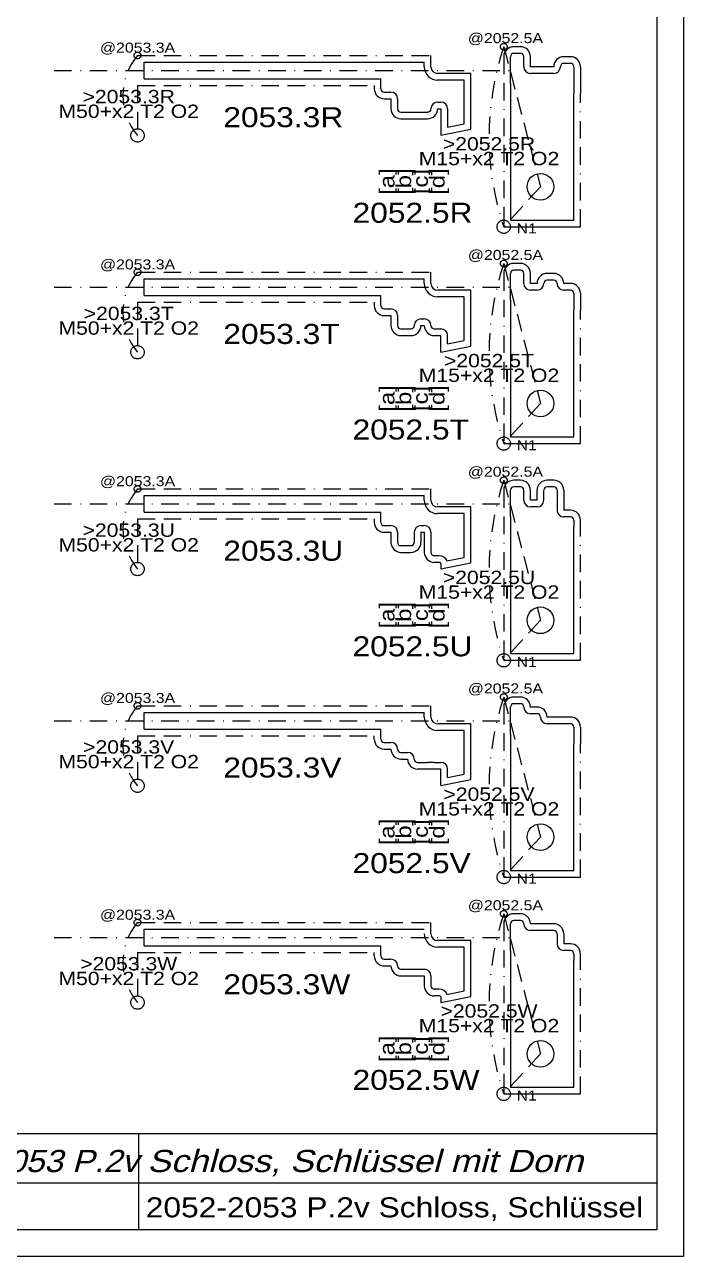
# Model space of a CAD drawing. Extents: x 1 to 209, y 1 to 296.
# Drawn here: x 110.2 to 209, y 1 to 185.7 of the extents above; entities that cross this region are included whole.
import ezdxf
from ezdxf.enums import TextEntityAlignment as Align

# ---------------------------------------------------------------- set-up
doc = ezdxf.new("R2010")
doc.units = 0
doc.header["$LTSCALE"] = 5.25
for name, pattern in [('BORDER', [1.75, 0.5, -0.25, 0.5, -0.25, 0, -0.25]), ('DASHDOT', [1, 0.5, -0.25, 0, -0.25]), ('DASHED', [0.75, 0.5, -0.25]), ('PHANTOM', [2.5, 1.25, -0.25, 0.25, -0.25, 0.25, -0.25])]:
    doc.linetypes.add(name, pattern=pattern)
for name, color, linetype, lineweight in [('2052_5_6 BESATZUNG', 8, 'CONTINUOUS', 18), ('2052_5R', 30, 'CONTINUOUS', 13), ('2052_5T', 30, 'CONTINUOUS', 13), ('2052_5U', 30, 'CONTINUOUS', 13), ('2052_5V', 30, 'CONTINUOUS', 13), ('2052_5W', 30, 'CONTINUOUS', 13), ('2052___ SCHLOSS MIT DORN', 230, 'CONTINUOUS', 13), ('2053_1-4 SCHLÜSSEL', 190, 'CONTINUOUS', 18), ('2053_3R', 30, 'CONTINUOUS', 13), ('2053_3T', 30, 'CONTINUOUS', 13), ('2053_3U', 30, 'CONTINUOUS', 13), ('2053_3V', 30, 'CONTINUOUS', 13), ('2053_3W', 30, 'CONTINUOUS', 13), ('2053___ SCHLÜSSEL MIT DORN', 230, 'CONTINUOUS', 13), ('BESCHRIFTUNG', 7, 'CONTINUOUS', 25), ('BESCHRIFTUNG0', 7, 'CONTINUOUS', 25), ('MITTELLINIEN', 5, 'DASHDOT', 13), ('STANDARD', 7, 'CONTINUOUS', 0)]:
    doc.layers.add(name, color=color, linetype=linetype, lineweight=lineweight)
doc.styles.add('Arial', font='arial.ttf')

msp = doc.modelspace()

# ---------------------------------------------------------------- linework, layer by layer
at = {"layer": '2052_5_6 BESATZUNG', "lineweight": 0}
for p, q in [((184.57, 181.36), (183.57, 181.36)), ((183.07, 179.86), (183.07, 180.86)), ((183.07, 178.36), (183.07, 179.86)), ((185.07, 179.86), (185.07, 180.86)), ((185.07, 179.36), (185.07, 179.86)), ((192.07, 179.86), (191.07, 179.86)), ((192.57, 179.36), (192.57, 178.36)), ((183.07, 176.86), (183.07, 178.36)), ((187.57, 178.36), (186.07, 178.36)), ((189.57, 178.36), (187.57, 178.36)), ((192.57, 178.36), (192.57, 176.86)), ((183.07, 176.86), (183.07, 156.36)), ((192.57, 176.86), (192.57, 175.36)), ((192.57, 156.36), (192.57, 175.36)), ((183.07, 156.36), (192.57, 156.36)), ((183.07, 147.36), (183.07, 148.36)), ((184.57, 148.86), (183.57, 148.86)), ((185.07, 147.36), (185.07, 148.36)), ((183.07, 145.86), (183.07, 147.36)), ((185.07, 146.86), (185.07, 147.36)), ((189.57, 147.36), (188.57, 147.36)), ((183.07, 144.36), (183.07, 145.86)), ((183.07, 144.36), (183.07, 123.86)), ((187.07, 145.86), (186.07, 145.86)), ((192.07, 145.86), (191.07, 145.86)), ((192.57, 145.36), (192.57, 144.36)), ((192.57, 144.36), (192.57, 142.86)), ((192.57, 123.86), (192.57, 142.86)), ((183.07, 123.86), (192.57, 123.86)), ((184.57, 116.36), (183.57, 116.36)), ((189.57, 116.36), (188.57, 116.36)), ((183.07, 114.86), (183.07, 115.86)), ((183.07, 113.36), (183.07, 114.86)), ((185.07, 114.86), (185.07, 115.86)), ((185.07, 114.36), (185.07, 114.86)), ((188.07, 114.86), (188.07, 115.86)), ((188.07, 114.36), (188.07, 114.86)), ((190.07, 115.86), (190.07, 114.86)), ((190.07, 114.86), (190.07, 113.36)), ((190.07, 114.61), (190.07, 112.86)), ((183.07, 111.86), (183.07, 113.36)), ((187.07, 113.36), (186.07, 113.36)), ((183.07, 111.86), (183.07, 91.36)), ((192.07, 111.86), (191.07, 111.86)), ((192.57, 111.36), (192.57, 110.36)), ((192.57, 91.36), (192.57, 110.36)), ((183.07, 91.36), (192.57, 91.36)), ((183.07, 82.36), (183.07, 83.36)), ((184.57, 83.86), (183.57, 83.86)), ((183.07, 80.86), (183.07, 82.36)), ((187.07, 82.36), (186.07, 82.36)), ((183.07, 79.36), (183.07, 80.86)), ((192.07, 80.86), (188.57, 80.86)), ((192.57, 80.36), (192.57, 79.36)), ((183.07, 79.36), (183.07, 58.86)), ((192.57, 79.36), (192.57, 77.86)), ((192.57, 58.86), (192.57, 77.86)), ((183.07, 58.86), (192.57, 58.86)), ((183.07, 49.86), (183.07, 50.86)), ((183.07, 48.36), (183.07, 49.86)), ((184.57, 51.36), (183.57, 51.36)), ((188.07, 49.86), (186.07, 49.86)), ((189.57, 49.86), (187.57, 49.86)), ((183.07, 46.86), (183.07, 48.36)), ((190.07, 49.36), (190.07, 47.86)), ((183.07, 46.86), (183.07, 26.36)), ((192.07, 46.86), (191.07, 46.86)), ((192.57, 46.36), (192.57, 45.36)), ((192.57, 26.36), (192.57, 45.36)), ((183.07, 26.36), (192.57, 26.36))]:
    msp.add_line(p, q, dxfattribs=at)
at = {"layer": '2052_5_6 BESATZUNG'}
for centre, radius, start, end in [((183.57, 180.86), 0.5, 90, 180), ((184.57, 180.86), 0.5, 0, 90), ((186.07, 179.36), 1, 180, 270), ((189.57, 179.36), 1, 270, 360), ((191.07, 179.36), 0.5, 90, 180), ((192.07, 179.36), 0.5, 0, 90), ((183.57, 148.36), 0.5, 90, 180), ((184.57, 148.36), 0.5, 0, 90), ((186.07, 146.86), 1, 180, 270), ((187.07, 146.86), 1, 270, 360), ((188.57, 146.86), 0.5, 90, 180), ((189.57, 146.86), 0.5, 0, 90), ((191.07, 146.86), 1, 180, 270), ((192.07, 145.36), 0.5, 0, 90), ((183.57, 115.86), 0.5, 90, 180), ((184.57, 115.86), 0.5, 0, 90), ((188.57, 115.86), 0.5, 90, 180), ((189.57, 115.86), 0.5, 0, 90), ((186.07, 114.36), 1, 180, 270), ((187.07, 114.36), 1, 270, 360), ((191.07, 112.86), 1, 180, 270), ((192.07, 111.36), 0.5, 0, 90), ((183.57, 83.36), 0.5, 90, 180), ((184.57, 83.36), 0.5, 0, 90), ((186.07, 83.36), 1, 180, 270), ((187.07, 81.86), 0.5, 0, 90), ((188.57, 81.86), 1, 180, 270), ((192.07, 80.36), 0.5, 0, 90), ((183.57, 50.86), 0.5, 90, 180), ((184.57, 50.86), 0.5, 0, 90), ((186.07, 50.86), 1, 180, 270), ((189.57, 49.36), 0.5, 0, 90), ((191.07, 47.86), 1, 180, 270), ((192.07, 46.36), 0.5, 0, 90)]:
    msp.add_arc(centre, radius, start, end, dxfattribs=at)
at = {"layer": '2052_5R', "linetype": 'DASHED'}
for p, q in [((182.07, 182.36), (187.57, 161.36)), ((187.57, 161.36), (182.07, 155.36))]:
    msp.add_line(p, q, dxfattribs=at)
at = {"layer": '2052_5R'}
for p, q in [((184.57, 182.36), (183.57, 182.36)), ((186.07, 179.36), (186.07, 180.86)), ((189.57, 179.36), (186.07, 179.36)), ((192.07, 180.86), (191.07, 180.86)), ((193.57, 179.36), (193.57, 175.36))]:
    msp.add_line(p, q, dxfattribs=at)
at = {"layer": '2052_5R', "linetype": 'BORDER'}
for p, q in [((182.07, 180.86), (182.07, 155.36)), ((193.57, 155.36), (193.57, 175.36))]:
    msp.add_line(p, q, dxfattribs=at)
at = {"layer": '2052_5R', "linetype": 'CONTINUOUS'}
msp.add_line((182.07, 155.36), (193.57, 155.36), dxfattribs=at)
at = {"layer": '2052_5R', "linetype": 'PHANTOM'}
for centre, radius in [((182.07, 182.36), 0.5), ((182.07, 155.36), 1)]:
    msp.add_circle(centre, radius, dxfattribs=at)
at = {"layer": '2052_5R', "lineweight": 0}
msp.add_circle((187.57, 161.36), 2, dxfattribs=at)
at = {"layer": '2052_5R'}
for centre, start, end in [((183.57, 180.86), 90, 180), ((184.57, 180.86), 0, 90), ((191.07, 179.36), 90, 180), ((192.07, 179.36), 0, 90)]:
    msp.add_arc(centre, 1.5, start, end, dxfattribs=at)
at = {"layer": '2052_5T', "linetype": 'DASHED'}
for p, q in [((182.07, 149.86), (187.57, 128.86)), ((187.57, 128.86), (182.07, 122.86))]:
    msp.add_line(p, q, dxfattribs=at)
at = {"layer": '2052_5T'}
for p, q in [((184.57, 149.86), (183.57, 149.86)), ((186.07, 146.86), (186.07, 148.36)), ((189.57, 148.36), (188.57, 148.36)), ((187.07, 146.86), (186.07, 146.86)), ((192.07, 146.86), (191.07, 146.86)), ((193.57, 145.36), (193.57, 142.86))]:
    msp.add_line(p, q, dxfattribs=at)
at = {"layer": '2052_5T', "linetype": 'BORDER'}
for p, q in [((182.07, 148.36), (182.07, 122.86)), ((193.57, 122.86), (193.57, 142.86))]:
    msp.add_line(p, q, dxfattribs=at)
at = {"layer": '2052_5T', "linetype": 'CONTINUOUS'}
msp.add_line((182.07, 122.86), (193.57, 122.86), dxfattribs=at)
at = {"layer": '2052_5T', "linetype": 'PHANTOM'}
for centre, radius in [((182.07, 149.86), 0.5), ((182.07, 122.86), 1)]:
    msp.add_circle(centre, radius, dxfattribs=at)
at = {"layer": '2052_5T', "lineweight": 0}
msp.add_circle((187.57, 128.86), 2, dxfattribs=at)
at = {"layer": '2052_5T'}
for centre, start, end in [((183.57, 148.36), 90, 180), ((184.57, 148.36), 0, 90), ((188.57, 146.86), 90, 180), ((189.57, 146.86), 0, 90), ((192.07, 145.36), 0, 90)]:
    msp.add_arc(centre, 1.5, start, end, dxfattribs=at)
at = {"layer": '2052_5U', "linetype": 'DASHED'}
for p, q in [((182.07, 117.36), (187.57, 96.36)), ((187.57, 96.36), (182.07, 90.36))]:
    msp.add_line(p, q, dxfattribs=at)
at = {"layer": '2052_5U'}
for p, q in [((184.57, 117.36), (183.57, 117.36)), ((189.57, 117.36), (188.57, 117.36)), ((186.07, 114.36), (186.07, 115.86)), ((187.07, 114.36), (187.07, 115.86)), ((191.07, 115.86), (191.07, 112.86)), ((187.07, 114.36), (186.07, 114.36)), ((192.07, 112.86), (191.07, 112.86))]:
    msp.add_line(p, q, dxfattribs=at)
at = {"layer": '2052_5U', "linetype": 'BORDER'}
for p, q in [((182.07, 115.86), (182.07, 90.36)), ((193.57, 90.36), (193.57, 111.36))]:
    msp.add_line(p, q, dxfattribs=at)
at = {"layer": '2052_5U', "linetype": 'CONTINUOUS'}
msp.add_line((182.07, 90.36), (193.57, 90.36), dxfattribs=at)
at = {"layer": '2052_5U', "linetype": 'PHANTOM'}
for centre, radius in [((182.07, 117.36), 0.5), ((182.07, 90.36), 1)]:
    msp.add_circle(centre, radius, dxfattribs=at)
at = {"layer": '2052_5U', "lineweight": 0}
msp.add_circle((187.57, 96.36), 2, dxfattribs=at)
at = {"layer": '2052_5U'}
for centre, start, end in [((183.57, 115.86), 90, 180), ((184.57, 115.86), 0, 90), ((188.57, 115.86), 90, 180), ((189.57, 115.86), 0, 90), ((192.07, 111.36), 0, 90)]:
    msp.add_arc(centre, 1.5, start, end, dxfattribs=at)
at = {"layer": '2052_5V', "linetype": 'DASHED'}
for p, q in [((182.07, 84.86), (187.57, 63.86)), ((187.57, 63.86), (182.07, 57.86))]:
    msp.add_line(p, q, dxfattribs=at)
at = {"layer": '2052_5V', "linetype": 'BORDER'}
for p, q in [((182.07, 83.36), (182.07, 57.86)), ((193.57, 57.86), (193.57, 77.86))]:
    msp.add_line(p, q, dxfattribs=at)
at = {"layer": '2052_5V'}
for p, q in [((184.57, 84.86), (183.57, 84.86)), ((187.07, 83.36), (186.07, 83.36)), ((192.07, 81.86), (188.57, 81.86)), ((193.57, 80.36), (193.57, 77.86))]:
    msp.add_line(p, q, dxfattribs=at)
at = {"layer": '2052_5V', "linetype": 'CONTINUOUS'}
msp.add_line((182.07, 57.86), (193.57, 57.86), dxfattribs=at)
at = {"layer": '2052_5V', "linetype": 'PHANTOM'}
for centre, radius in [((182.07, 84.86), 0.5), ((182.07, 57.86), 1)]:
    msp.add_circle(centre, radius, dxfattribs=at)
at = {"layer": '2052_5V', "lineweight": 0}
msp.add_circle((187.57, 63.86), 2, dxfattribs=at)
at = {"layer": '2052_5V'}
for centre, start, end in [((183.57, 83.36), 90, 180), ((184.57, 83.36), 0, 90), ((187.07, 81.86), 0, 90), ((192.07, 80.36), 0, 90)]:
    msp.add_arc(centre, 1.5, start, end, dxfattribs=at)
at = {"layer": '2052_5W', "linetype": 'DASHED'}
for p, q in [((182.07, 52.36), (187.57, 31.36)), ((187.57, 31.36), (182.07, 25.36))]:
    msp.add_line(p, q, dxfattribs=at)
at = {"layer": '2052_5W'}
for p, q in [((184.57, 52.36), (183.57, 52.36)), ((189.57, 50.86), (186.07, 50.86)), ((191.07, 49.36), (191.07, 47.86)), ((192.07, 47.86), (191.07, 47.86))]:
    msp.add_line(p, q, dxfattribs=at)
at = {"layer": '2052_5W', "linetype": 'BORDER'}
for p, q in [((182.07, 50.86), (182.07, 25.36)), ((193.57, 25.36), (193.57, 46.36))]:
    msp.add_line(p, q, dxfattribs=at)
at = {"layer": '2052_5W', "linetype": 'CONTINUOUS'}
msp.add_line((182.07, 25.36), (193.57, 25.36), dxfattribs=at)
at = {"layer": '2052_5W', "linetype": 'PHANTOM'}
for centre, radius in [((182.07, 52.36), 0.5), ((182.07, 25.36), 1)]:
    msp.add_circle(centre, radius, dxfattribs=at)
at = {"layer": '2052_5W', "lineweight": 0}
msp.add_circle((187.57, 31.36), 2, dxfattribs=at)
at = {"layer": '2052_5W'}
for centre, start, end in [((183.57, 50.86), 90, 180), ((184.57, 50.86), 0, 90), ((189.57, 49.36), 0, 90), ((192.07, 46.36), 0, 90)]:
    msp.add_arc(centre, 1.5, start, end, dxfattribs=at)
at = {"layer": '2052___ SCHLOSS MIT DORN', "linetype": 'DASHDOT'}
for centre in [(222.22, 168.86), (222.22, 136.36), (222.22, 103.86), (222.22, 71.36), (222.22, 38.86)]:
    msp.add_arc(centre, 42.36, 161.4169, 198.5831, dxfattribs=at)
at = {"layer": '2053_1-4 SCHLÜSSEL'}
for p, q in [((128.16, 180.05), (170.16, 180.05)), ((128.16, 177.55), (128.16, 180.05)), ((170.16, 179.35), (170.16, 180.05)), ((128.16, 177.55), (163.66, 177.55)), ((163.66, 176.05), (163.66, 177.55)), ((176.16, 177.35), (172.16, 177.35)), ((176.16, 170.8), (176.16, 177.35)), ((164.16, 175.55), (165.16, 175.55)), ((166.16, 174.55), (166.16, 173.05)), ((172.16, 174.05), (172.66, 174.05)), ((166.66, 172.55), (168.16, 172.55)), ((168.16, 172.55), (169.16, 172.55)), ((169.16, 172.55), (170.16, 172.55)), ((170.16, 172.55), (170.66, 172.55)), ((170.76, 172.55), (170.66, 172.55)), ((173.66, 173.05), (173.66, 170.3)), ((173.66, 170.3), (176.16, 170.8)), ((128.16, 145.05), (128.16, 147.55)), ((128.16, 147.55), (170.16, 147.55)), ((170.16, 146.85), (170.16, 147.55)), ((128.16, 145.05), (163.66, 145.05)), ((163.66, 143.55), (163.66, 145.05)), ((176.16, 144.85), (172.16, 144.85)), ((176.16, 138.3), (176.16, 144.85)), ((164.16, 143.05), (165.16, 143.05)), ((166.16, 142.05), (166.16, 140.55)), ((169.66, 141.55), (170.16, 141.55)), ((166.66, 140.05), (168.16, 140.05)), ((171.66, 140.05), (172.16, 140.05)), ((172.16, 140.05), (172.66, 140.05)), ((173.66, 137.8), (173.66, 139.05)), ((173.66, 137.8), (176.16, 138.3)), ((128.16, 112.55), (128.16, 115.05)), ((128.16, 115.05), (170.16, 115.05)), ((170.16, 114.35), (170.16, 115.05)), ((128.16, 112.55), (163.66, 112.55)), ((163.66, 111.05), (163.66, 112.55)), ((176.16, 112.35), (172.16, 112.35)), ((176.16, 105.8), (176.16, 112.35)), ((164.16, 110.55), (165.16, 110.55)), ((166.16, 109.55), (166.16, 108.05)), ((168.66, 109.55), (168.66, 108.05)), ((169.66, 110.55), (170.16, 110.55)), ((171.16, 109.55), (171.16, 108.05)), ((166.66, 107.55), (168.16, 107.55)), ((171.16, 108.05), (171.16, 106.55)), ((172.41, 106.05), (171.66, 106.05)), ((173.56, 105.28), (176.16, 105.8)), ((128.16, 80.05), (128.16, 82.55)), ((128.16, 82.55), (170.16, 82.55)), ((170.16, 81.85), (170.16, 82.55)), ((128.16, 80.05), (163.66, 80.05)), ((163.66, 78.55), (163.66, 80.05)), ((176.16, 79.85), (172.16, 79.85)), ((176.16, 73.3), (176.16, 79.85)), ((164.16, 78.05), (165.16, 78.05)), ((166.66, 76.55), (167.16, 76.55)), ((167.16, 76.55), (167.66, 76.55)), ((169.16, 75.05), (170.16, 75.05)), ((170.16, 75.05), (170.66, 75.05)), ((171.66, 75.05), (170.66, 75.05)), ((170.76, 75.05), (170.66, 75.05)), ((171.66, 75.05), (172.16, 75.05)), ((172.16, 75.05), (172.66, 75.05)), ((173.66, 72.8), (173.66, 74.05)), ((173.66, 72.8), (176.16, 73.3)), ((128.16, 47.55), (128.16, 50.05)), ((128.16, 50.05), (170.16, 50.05)), ((128.16, 47.55), (163.66, 47.55)), ((163.66, 46.05), (163.66, 47.55)), ((176.16, 47.35), (172.16, 47.35)), ((176.16, 40.8), (176.16, 47.35)), ((164.16, 45.55), (165.16, 45.55)), ((166.66, 44.05), (167.16, 44.05)), ((167.16, 44.05), (167.66, 44.05)), ((167.66, 44.05), (168.16, 44.05)), ((168.16, 44.05), (169.16, 44.05)), ((169.16, 44.05), (169.66, 44.05)), ((169.66, 44.05), (170.16, 44.05)), ((171.16, 43.05), (171.16, 41.55)), ((172.41, 41.05), (171.66, 41.05)), ((173.56, 40.28), (176.16, 40.8))]:
    msp.add_line(p, q, dxfattribs=at)
for centre, radius, start, end in [((172.16, 179.35), 2, 180, 270), ((164.16, 176.05), 0.5, 180, 270), ((165.16, 174.55), 1, 0, 90), ((172.16, 173.05), 1, 90, 180), ((172.66, 173.05), 1, 0, 90), ((166.66, 173.05), 0.5, 180, 270), ((170.66, 173.05), 0.5, 270, 360), ((172.16, 146.85), 2, 180, 270), ((164.16, 143.55), 0.5, 180, 270), ((165.16, 142.05), 1, 0, 90), ((166.66, 140.55), 0.5, 180, 270), ((168.16, 140.55), 0.5, 270, 360), ((169.66, 140.55), 1, 90, 180), ((170.16, 140.55), 1, 0, 90), ((171.66, 140.55), 0.5, 180, 270), ((172.66, 139.05), 1, 0, 90), ((172.16, 114.35), 2, 180, 270), ((164.16, 111.05), 0.5, 180, 270), ((165.16, 109.55), 1, 0, 90), ((169.66, 109.55), 1, 90, 180), ((170.16, 109.55), 1, 0, 90), ((166.66, 108.05), 0.5, 180, 270), ((168.16, 108.05), 0.5, 270, 360), ((171.66, 106.55), 0.5, 180, 270), ((172.41, 104.8), 1.25, 22.6199, 90), ((172.16, 81.85), 2, 180, 270), ((164.16, 78.55), 0.5, 180, 270), ((165.16, 77.05), 1, 0, 90), ((166.66, 77.05), 0.5, 180, 270), ((167.66, 75.55), 1, 0, 90), ((169.16, 75.55), 0.5, 180, 270), ((172.66, 74.05), 1, 0, 90), ((172.16, 49.35), 2, 180, 270), ((164.16, 46.05), 0.5, 180, 270), ((165.16, 44.55), 1, 0, 90), ((166.66, 44.55), 0.5, 180, 270), ((170.16, 43.05), 1, 0, 90), ((171.66, 41.55), 0.5, 180, 270), ((172.41, 39.8), 1.25, 22.6199, 90)]:
    msp.add_arc(centre, radius, start, end, dxfattribs=at)
at = {"layer": '2053_3R', "linetype": 'BORDER'}
for p, q in [((127.16, 181.05), (171.16, 181.05)), ((127.16, 176.55), (162.66, 176.55))]:
    msp.add_line(p, q, dxfattribs=at)
at = {"layer": '2053_3R'}
for p, q in [((171.16, 179.35), (171.16, 181.05)), ((177.16, 178.35), (172.16, 178.35)), ((177.16, 169.98), (177.16, 178.35)), ((162.66, 176.55), (162.66, 176.05)), ((164.16, 174.55), (165.16, 174.55)), ((165.16, 174.55), (165.16, 173.05)), ((172.16, 173.05), (172.66, 173.05)), ((172.66, 173.05), (172.66, 169.08)), ((166.66, 171.55), (170.66, 171.55)), ((172.66, 169.08), (177.16, 169.98))]:
    msp.add_line(p, q, dxfattribs=at)
at = {"layer": '2053_3R', "linetype": 'DASHED'}
msp.add_line((127.16, 176.55), (127.16, 169.05), dxfattribs=at)
at = {"layer": '2053_3R', "linetype": 'PHANTOM'}
for centre, radius in [((127.16, 181.05), 0.5), ((127.16, 169.05), 1)]:
    msp.add_circle(centre, radius, dxfattribs=at)
at = {"layer": '2053_3R'}
for centre, radius, start, end in [((172.16, 179.35), 1, 180, 270), ((164.16, 176.05), 1.5, 180, 270), ((166.66, 173.05), 1.5, 180, 270), ((170.66, 173.05), 1.5, 270, 360)]:
    msp.add_arc(centre, radius, start, end, dxfattribs=at)
at = {"layer": '2053_3T', "linetype": 'BORDER'}
for p, q in [((127.16, 148.55), (171.16, 148.55)), ((127.16, 144.05), (162.66, 144.05))]:
    msp.add_line(p, q, dxfattribs=at)
at = {"layer": '2053_3T'}
for p, q in [((171.16, 146.85), (171.16, 148.55)), ((162.66, 144.05), (162.66, 143.55)), ((177.16, 145.85), (172.16, 145.85)), ((177.16, 137.48), (177.16, 145.85)), ((164.16, 142.05), (165.16, 142.05)), ((165.16, 142.05), (165.16, 140.55)), ((169.66, 140.55), (170.16, 140.55)), ((166.66, 139.05), (168.16, 139.05)), ((171.66, 139.05), (172.66, 139.05)), ((172.66, 136.58), (172.66, 139.05)), ((172.66, 136.58), (177.16, 137.48))]:
    msp.add_line(p, q, dxfattribs=at)
at = {"layer": '2053_3T', "linetype": 'DASHED'}
msp.add_line((127.16, 144.05), (127.16, 136.55), dxfattribs=at)
at = {"layer": '2053_3T', "linetype": 'PHANTOM'}
for centre, radius in [((127.16, 148.55), 0.5), ((127.16, 136.55), 1)]:
    msp.add_circle(centre, radius, dxfattribs=at)
at = {"layer": '2053_3T'}
for centre, radius, start, end in [((172.16, 146.85), 1, 180, 270), ((164.16, 143.55), 1.5, 180, 270), ((166.66, 140.55), 1.5, 180, 270), ((168.16, 140.55), 1.5, 270, 360), ((171.66, 140.55), 1.5, 180, 270)]:
    msp.add_arc(centre, radius, start, end, dxfattribs=at)
at = {"layer": '2053_3U', "linetype": 'BORDER'}
for p, q in [((127.16, 116.05), (171.16, 116.05)), ((127.16, 111.55), (162.66, 111.55))]:
    msp.add_line(p, q, dxfattribs=at)
at = {"layer": '2053_3U'}
for p, q in [((171.16, 114.35), (171.16, 116.05)), ((177.16, 113.35), (172.16, 113.35)), ((177.16, 104.98), (177.16, 113.35)), ((162.66, 111.55), (162.66, 111.05)), ((164.16, 109.55), (165.16, 109.55)), ((165.16, 109.55), (165.16, 108.05)), ((169.66, 109.55), (169.66, 108.05)), ((169.66, 109.55), (170.16, 109.55)), ((170.16, 109.55), (170.16, 106.55)), ((166.66, 106.55), (168.16, 106.55)), ((172.41, 105.05), (171.66, 105.05)), ((172.64, 104.08), (177.16, 104.98)), ((172.64, 104.9), (172.64, 104.08))]:
    msp.add_line(p, q, dxfattribs=at)
at = {"layer": '2053_3U', "linetype": 'DASHED'}
msp.add_line((127.16, 111.55), (127.16, 104.05), dxfattribs=at)
at = {"layer": '2053_3U', "linetype": 'PHANTOM'}
for centre, radius in [((127.16, 116.05), 0.5), ((127.16, 104.05), 1)]:
    msp.add_circle(centre, radius, dxfattribs=at)
at = {"layer": '2053_3U'}
for centre, radius, start, end in [((172.16, 114.35), 1, 180, 270), ((164.16, 111.05), 1.5, 180, 270), ((166.66, 108.05), 1.5, 180, 270), ((168.16, 108.05), 1.5, 270, 360), ((171.66, 106.55), 1.5, 180, 270), ((172.41, 104.8), 0.25, 22.6199, 90)]:
    msp.add_arc(centre, radius, start, end, dxfattribs=at)
at = {"layer": '2053_3V', "linetype": 'BORDER'}
for p, q in [((127.16, 83.55), (171.16, 83.55)), ((127.16, 79.05), (162.66, 79.05))]:
    msp.add_line(p, q, dxfattribs=at)
at = {"layer": '2053_3V'}
for p, q in [((171.16, 81.85), (171.16, 83.55)), ((177.16, 80.85), (172.16, 80.85)), ((177.16, 72.48), (177.16, 80.85)), ((162.66, 78.55), (162.66, 79.05)), ((164.16, 77.05), (165.16, 77.05)), ((166.66, 75.55), (167.66, 75.55)), ((172.66, 74.05), (169.16, 74.05)), ((172.66, 71.58), (172.66, 74.05)), ((172.66, 71.58), (177.16, 72.48))]:
    msp.add_line(p, q, dxfattribs=at)
at = {"layer": '2053_3V', "linetype": 'DASHED'}
msp.add_line((127.16, 79.05), (127.16, 71.55), dxfattribs=at)
at = {"layer": '2053_3V', "linetype": 'PHANTOM'}
for centre, radius in [((127.16, 83.55), 0.5), ((127.16, 71.55), 1)]:
    msp.add_circle(centre, radius, dxfattribs=at)
at = {"layer": '2053_3V'}
for centre, radius in [((172.16, 81.85), 1), ((164.16, 78.55), 1.5), ((166.66, 77.05), 1.5), ((169.16, 75.55), 1.5)]:
    msp.add_arc(centre, radius, 180, 270, dxfattribs=at)
at = {"layer": '2053_3W', "linetype": 'BORDER'}
for p, q in [((127.16, 51.05), (171.16, 51.05)), ((127.16, 46.55), (162.66, 46.55))]:
    msp.add_line(p, q, dxfattribs=at)
at = {"layer": '2053_3W'}
for p, q in [((171.16, 49.35), (171.16, 51.05)), ((177.16, 48.35), (172.16, 48.35)), ((177.16, 39.98), (177.16, 48.35)), ((162.66, 46.05), (162.66, 46.55)), ((164.16, 44.55), (165.16, 44.55)), ((166.66, 43.05), (170.16, 43.05)), ((170.16, 43.05), (170.16, 41.55)), ((172.41, 40.05), (171.66, 40.05)), ((172.64, 39.08), (177.16, 39.98)), ((172.64, 39.9), (172.64, 39.08))]:
    msp.add_line(p, q, dxfattribs=at)
at = {"layer": '2053_3W', "linetype": 'DASHED'}
msp.add_line((127.16, 46.55), (127.16, 39.05), dxfattribs=at)
at = {"layer": '2053_3W', "linetype": 'PHANTOM'}
for centre, radius in [((127.16, 51.05), 0.5), ((127.16, 39.05), 1)]:
    msp.add_circle(centre, radius, dxfattribs=at)
at = {"layer": '2053_3W'}
for centre, radius, start, end in [((172.16, 49.35), 1, 180, 270), ((164.16, 46.05), 1.5, 180, 270), ((166.66, 44.55), 1.5, 180, 270), ((171.66, 41.55), 1.5, 180, 270), ((172.41, 39.8), 0.25, 22.6199, 90)]:
    msp.add_arc(centre, radius, start, end, dxfattribs=at)
at = {"layer": '2053___ SCHLÜSSEL MIT DORN', "linetype": 'DASHDOT'}
for centre in [(134.26, 175.05), (134.26, 142.55), (134.26, 110.05), (134.26, 77.55), (134.26, 45.05)]:
    msp.add_arc(centre, 9.3, 139.8096, 220.1904, dxfattribs=at)
at = {"layer": 'MITTELLINIEN'}
for p, q in [((114.66, 178.8), (183.72, 178.8)), ((114.66, 146.3), (183.72, 146.3)), ((114.66, 113.8), (183.72, 113.8)), ((114.66, 81.3), (183.72, 81.3)), ((114.66, 48.8), (183.72, 48.8))]:
    msp.add_line(p, q, dxfattribs=at)
at = {"layer": 'STANDARD'}
for p, q in [((209, 296), (209, 1)), ((205, 287), (205, 5)), ((205, 182.12), (205, 5.12)), ((205, 5), (15, 5)), ((209, 1), (1, 1))]:
    msp.add_line(p, q, dxfattribs=at)
at = {"layer": 'STANDARD', "lineweight": 0}
for p, q in [((15, 19.4), (205, 19.4)), ((127.31, 19.4), (127.31, 5)), ((15, 12), (205, 12))]:
    msp.add_line(p, q, dxfattribs=at)

# ---------------------------------------------------------------- texts
at = {"layer": '2052_5R', "style": 'Arial', "width": 1.135097}
msp.add_text('@2052.5A', height=1.5, dxfattribs=at).set_placement((182.32, 183.64), align=Align.MIDDLE_CENTER)
at = {"layer": '2052_5R', "linetype": 'DASHED', "style": 'Arial', "width": 1.135027}
msp.add_text('N1', height=1.5, dxfattribs=at).set_placement((184, 154.36))
at = {"layer": '2052_5T', "style": 'Arial', "width": 1.135097}
msp.add_text('@2052.5A', height=1.5, dxfattribs=at).set_placement((182.32, 151.14), align=Align.MIDDLE_CENTER)
at = {"layer": '2052_5T', "linetype": 'DASHED', "style": 'Arial', "width": 1.135027}
msp.add_text('N1', height=1.5, dxfattribs=at).set_placement((184, 121.86))
at = {"layer": '2052_5U', "style": 'Arial', "width": 1.135097}
msp.add_text('@2052.5A', height=1.5, dxfattribs=at).set_placement((182.32, 118.64), align=Align.MIDDLE_CENTER)
at = {"layer": '2052_5U', "linetype": 'DASHED', "style": 'Arial', "width": 1.135027}
msp.add_text('N1', height=1.5, dxfattribs=at).set_placement((184, 89.36))
at = {"layer": '2052_5V', "style": 'Arial', "width": 1.135097}
msp.add_text('@2052.5A', height=1.5, dxfattribs=at).set_placement((182.32, 86.14), align=Align.MIDDLE_CENTER)
at = {"layer": '2052_5V', "linetype": 'DASHED', "style": 'Arial', "width": 1.135027}
msp.add_text('N1', height=1.5, dxfattribs=at).set_placement((184, 56.86))
at = {"layer": '2052_5W', "style": 'Arial', "width": 1.135097}
msp.add_text('@2052.5A', height=1.5, dxfattribs=at).set_placement((182.32, 53.64), align=Align.MIDDLE_CENTER)
at = {"layer": '2052_5W', "linetype": 'DASHED', "style": 'Arial', "width": 1.135027}
msp.add_text('N1', height=1.5, dxfattribs=at).set_placement((184, 24.36))
at = {"layer": '2052___ SCHLOSS MIT DORN', "char_height": 2, "attachment_point": 5, "line_spacing_factor": 0.66, "style": 'Arial'}
for s, insert in [('\\W1.135110;>2053.3R\\PM50+x2 T2 O2', (125.84, 173.76)), ('\\W1.135110;>2052.5R\\PM15+x2 T2 O2', (179.86, 166.68)), ('\\W1.135136;>2053.3T\\PM50+x2 T2 O2', (125.84, 141.26)), ('\\W1.135136;>2052.5T\\PM15+x2 T2 O2', (179.86, 134.18)), ('\\W1.135111;>2053.3U\\PM50+x2 T2 O2', (125.84, 108.76)), ('\\W1.135110;>2052.5U\\PM15+x2 T2 O2', (179.86, 101.68)), ('\\W1.135110;>2053.3V\\PM50+x2 T2 O2', (125.84, 76.26)), ('\\W1.135110;>2052.5V\\PM15+x2 T2 O2', (179.86, 69.18)), ('\\W1.135133;>2053.3W\\PM50+x2 T2 O2', (125.84, 43.76)), ('\\W1.135132;>2052.5W\\PM15+x2 T2 O2', (179.86, 36.68))]:
    msp.add_mtext(s, dxfattribs=dict(at, insert=insert))
at = {"layer": '2053_3R', "style": 'Arial', "width": 1.135097}
msp.add_text('@2053.3A', height=1.5, dxfattribs=at).set_placement((127.17, 182.22), align=Align.MIDDLE_CENTER)
at = {"layer": '2053_3T', "style": 'Arial', "width": 1.135097}
msp.add_text('@2053.3A', height=1.5, dxfattribs=at).set_placement((127.17, 149.72), align=Align.MIDDLE_CENTER)
at = {"layer": '2053_3U', "style": 'Arial', "width": 1.135097}
msp.add_text('@2053.3A', height=1.5, dxfattribs=at).set_placement((127.17, 117.22), align=Align.MIDDLE_CENTER)
at = {"layer": '2053_3V', "style": 'Arial', "width": 1.135097}
msp.add_text('@2053.3A', height=1.5, dxfattribs=at).set_placement((127.17, 84.72), align=Align.MIDDLE_CENTER)
at = {"layer": '2053_3W', "style": 'Arial', "width": 1.135097}
msp.add_text('@2053.3A', height=1.5, dxfattribs=at).set_placement((127.17, 52.22), align=Align.MIDDLE_CENTER)
at = {"layer": 'BESCHRIFTUNG', "linetype": 'DASHDOT', "style": 'Arial'}
for s, width, p in [('2053.3R', 1.135099, (140.02, 170.29)), ('2052.5R', 1.135099, (159.4, 155.96)), ('2053.3T', 1.135128, (140.02, 137.79)), ('2052.5T', 1.135128, (159.4, 123.46)), ('2053.3U', 1.135099, (140.02, 105.29)), ('2052.5U', 1.135099, (159.4, 90.96)), ('2053.3V', 1.135098, (140.02, 72.79)), ('2052.5V', 1.135098, (159.4, 58.46)), ('2053.3W', 1.135125, (140.02, 40.29)), ('2052.5W', 1.135125, (159.4, 25.96))]:
    msp.add_text(s, height=3, dxfattribs=dict(at, width=width)).set_placement(p)
at = {"layer": 'BESCHRIFTUNG', "char_height": 2.25, "attachment_point": 2, "rotation": 90, "line_spacing_factor": 0.666667, "style": 'Arial'}
for insert in [(163.44, 162.13), (163.44, 162.13), (163.44, 162.13), (163.44, 129.63), (163.44, 129.63), (163.44, 129.63), (163.44, 97.13), (163.44, 97.13), (163.44, 97.13), (163.44, 64.63), (163.44, 64.63), (163.44, 64.63), (163.44, 32.13), (163.44, 32.13), (163.44, 32.13)]:
    msp.add_mtext('\\W1.135108;[a]\\P[b]\\P[c]\\P[d]', dxfattribs=dict(at, insert=insert))
at = {"layer": 'BESCHRIFTUNG0', "style": 'Arial', "oblique": 15}
for s, width, p in [('Bl. 2052...2053 P.2v', 1.072852, (82.42, 16.96)), ('Schloss, Schlüssel mit Dorn', 1.13498, (128.62, 16.96))]:
    msp.add_text(s, height=3.325, dxfattribs=dict(at, width=width)).set_placement(p, align=Align.TOP_LEFT)
at = {"layer": 'BESCHRIFTUNG0', "style": 'Arial', "width": 1.135057}
msp.add_text('2052-2053 P.2v Schloss, Schlüssel', height=3, dxfattribs=at).set_placement((128.4, 9.85), align=Align.TOP_LEFT)

doc.saveas('drawing.dxf')
